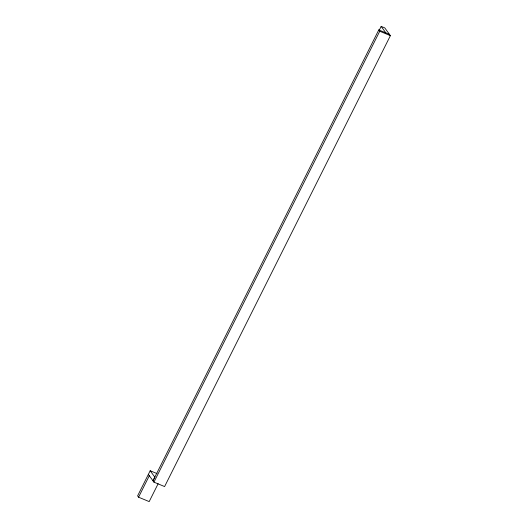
<?xml version="1.0" encoding="UTF-8"?>
<svg xmlns="http://www.w3.org/2000/svg" width="528" height="528" viewBox="0 0 528 528"><rect width="100%" height="100%" fill="white"/><g stroke="black" fill="none" stroke-linecap="round" stroke-linejoin="round"><path stroke-width="0.79" d="M157.014 473.583L150.183 470.752L137.603 495.871L138.56 497.191L149.186 501.6L158.143 483.707M138.56 497.191L149.312 475.721M389.44 34.333L378.781 29.911L152.981 480.823L153.938 482.143L164.597 486.565L390.397 35.653L384.78 27.898L381.17 26.4L379.322 30.083M153.938 482.143L379.738 31.231L378.781 29.911M379.738 31.231L390.397 35.653M381.17 26.4L385.829 32.835M150.183 470.752L154.843 477.187L153.014 480.836L148.355 474.401"/></g></svg>
